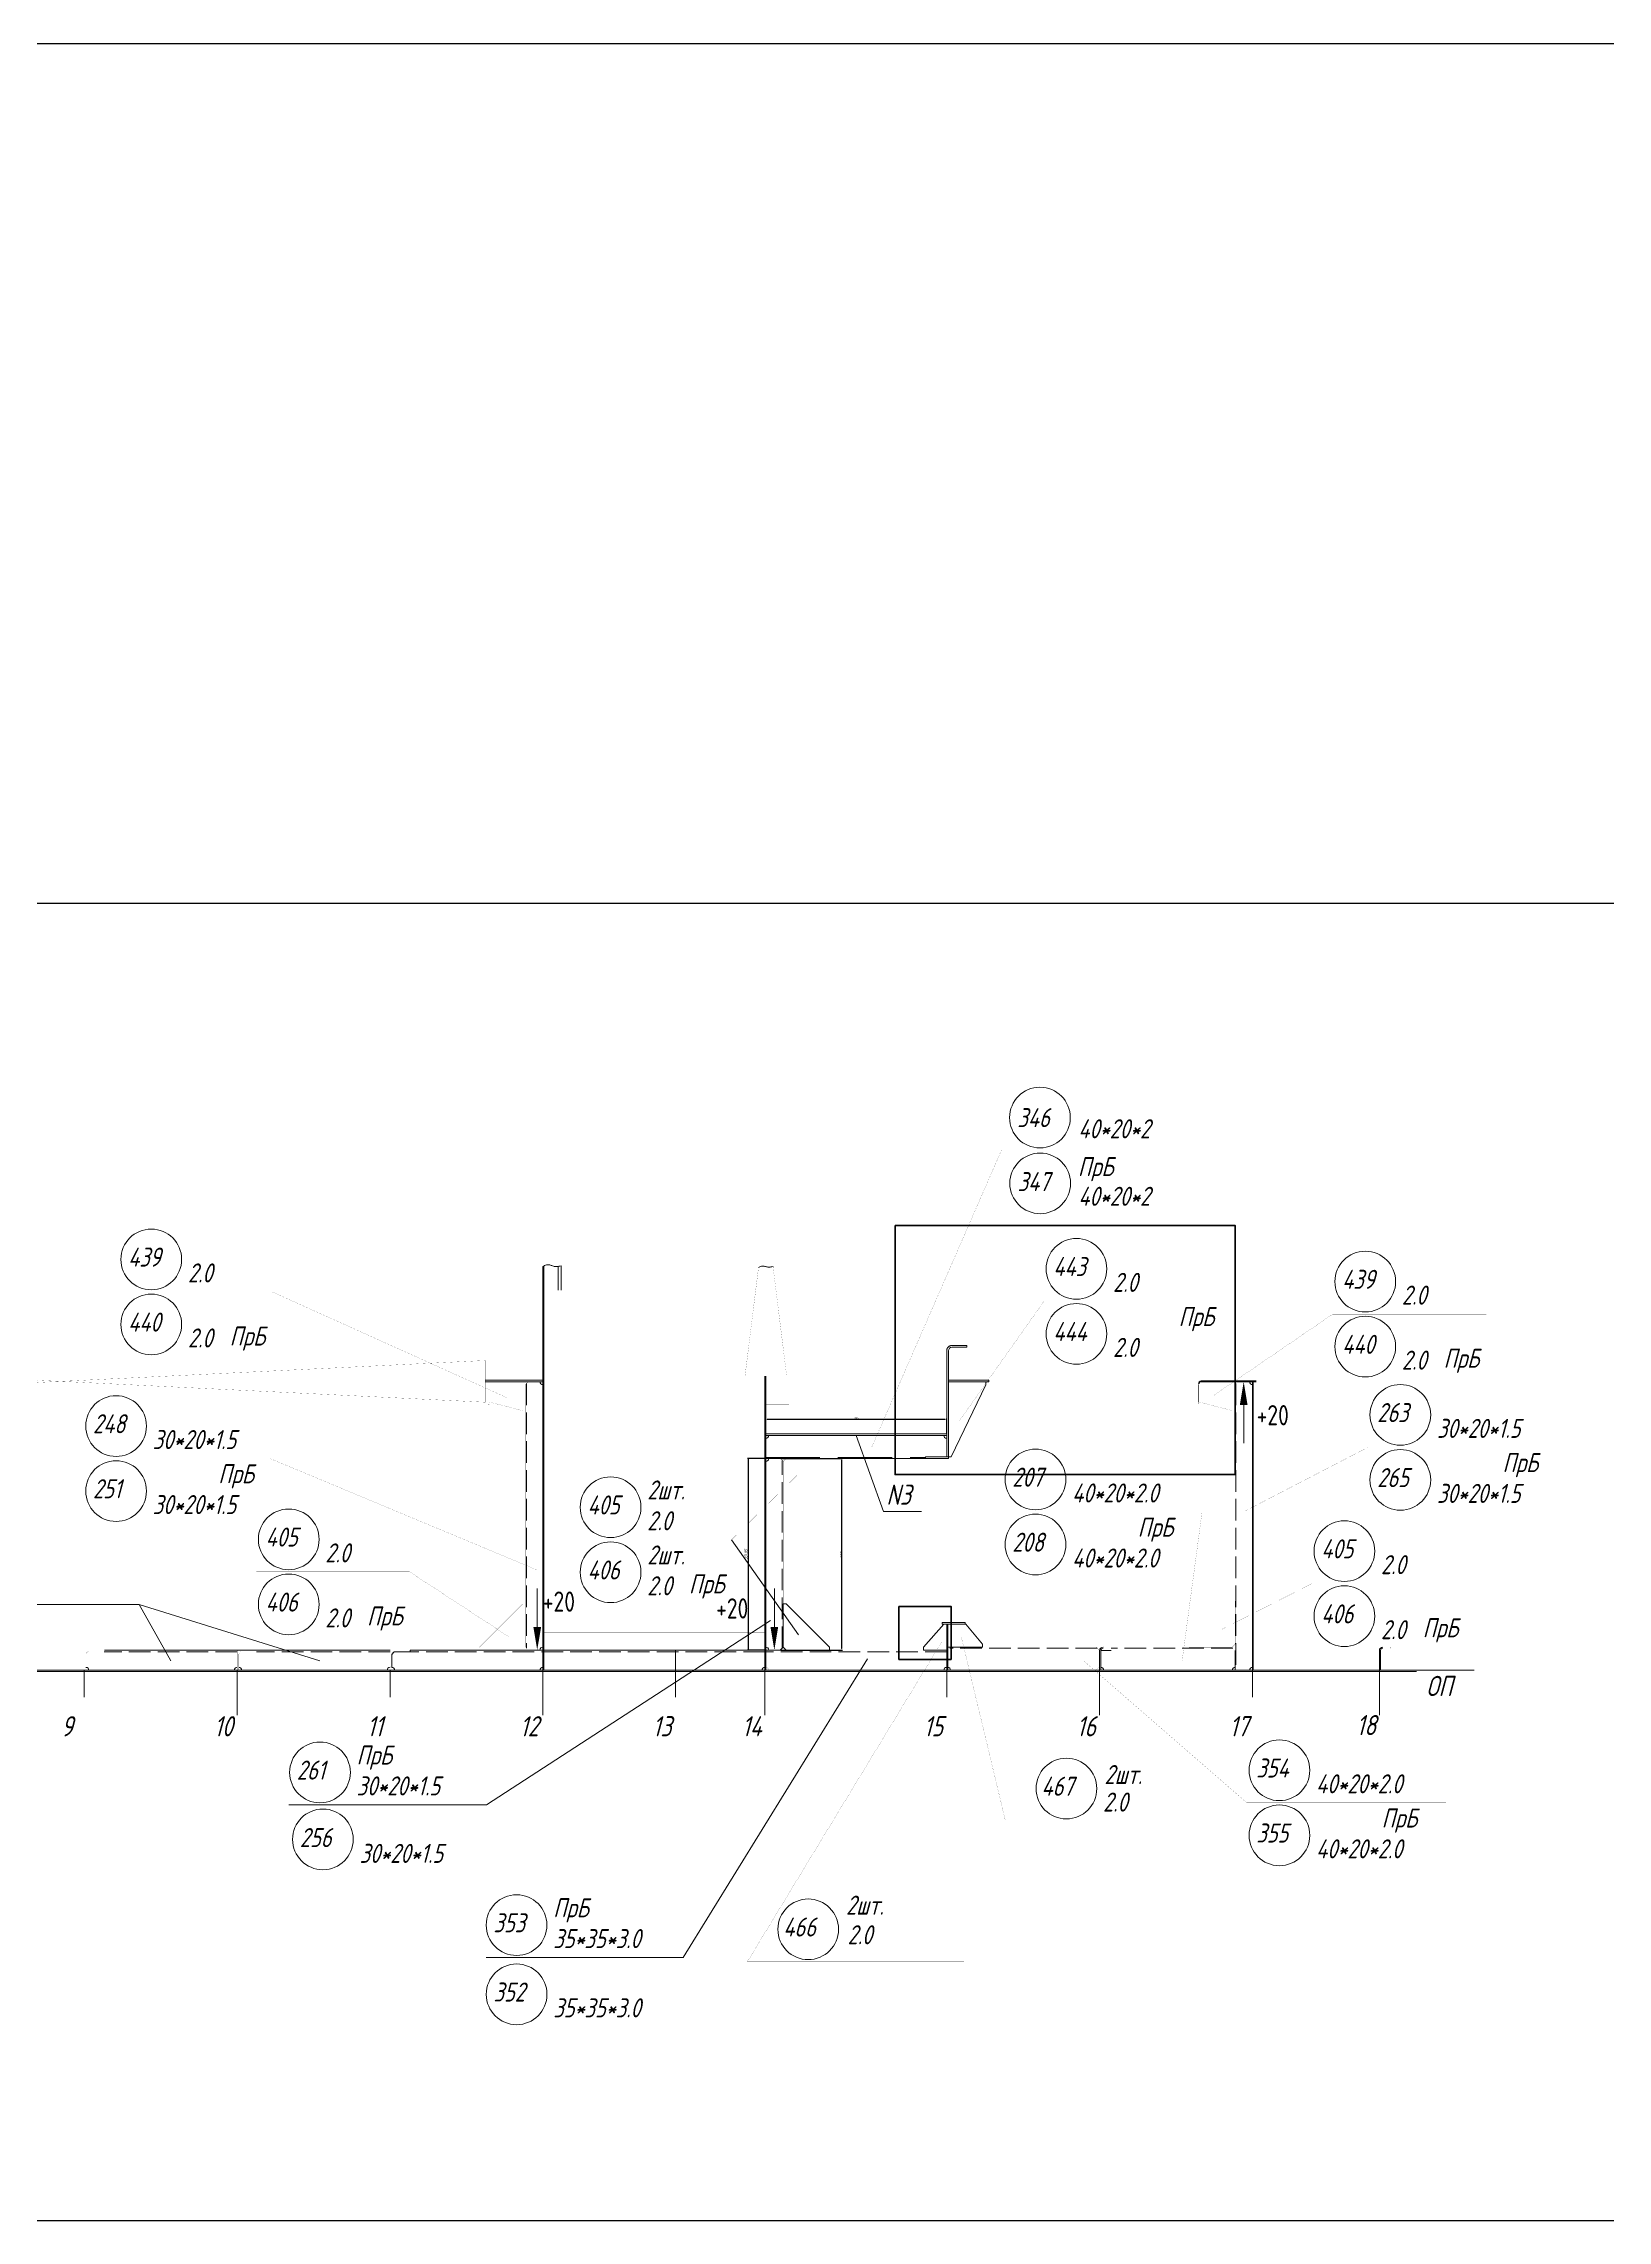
# Model space of a CAD drawing. Header units: millimetres. Extents: x 77380 to 135900, y -26587 to 17301.
# Drawn here: x 84773 to 87484, y -20533 to -16759 of the extents above; entities that cross this region are included whole.
import ezdxf

# ---------------------------------------------------------------- set-up
doc = ezdxf.new("R2010")
doc.units = ezdxf.units.MM
for name, pattern in [('K5LT32768', [0]), ('K5LT32769', [50, 37.5, -12.5]), ('K5LT32770', [0]), ('K5LT32772', [0]), ('K5LT32773', [50, 37.5, -12.5]), ('K5LT32776', [0]), ('K5LT32777', [0]), ('K5LT32778', [50, 37.5, -12.5]), ('K5LT32780', [0]), ('K5LT32781', [0]), ('K5LT32790', [0]), ('K5LT32795', [125, 93.75, -31.25]), ('K5LT32796', [0]), ('K5LT32831', [0]), ('K5LT_THIN', [0])]:
    doc.linetypes.add(name, pattern=pattern)
doc.layers.add('4001', color=7, linetype='Continuous')
doc.layers.add('РАЗМЕРЫ', color=3, linetype='Continuous', lineweight=25)
doc.styles.add('KDIMTEXTSTYLE', font='GOST_AU.SHX', dxfattribs={"width": 0.96, "oblique": 15, "height": 5})
doc.styles.add('KTEXTSTYLE', font='GOST_AU.SHX', dxfattribs={"width": 0.96, "height": 5})
doc.dimstyles.new('KDIMSTYLE (1.00)', dxfattribs={"dimtxt": 5, "dimasz": 1, "dimexe": 2, "dimexo": 0, "dimgap": 1, "dimtad": 1, "dimtxsty": 'KDIMTEXTSTYLE', "dimsah": 1, "dimcen": 0, "dimdle": 1, "dimadec": 0, "dimazin": 0, "dimtfac": 0.667, "dimtmove": 0, "dimatfit": 3, "dimfxl": 1, "dimtvp": 1, "dimtolj": 1, "dimtzin": 0, "dimarcsym": 0})

# ---------------------------------------------------------------- blocks, each defined once
blk = doc.blocks.new('U11')
at = {"layer": '4001', "color": 7, "linetype": 'K5LT_THIN', "lineweight": 18}
for p, q in [((106121.9, 16263.9), (106191.9, 16263.9)), ((106121.9, 16260.9), (106121.9, 16263.9)), ((106191.9, 16260.9), (106121.9, 16260.9)), ((106191.9, 16263.9), (106191.9, 16260.9))]:
    blk.add_line(p, q, dxfattribs=at)
blk = doc.blocks.new('U54')
blk.add_hatch(color=7).paths.add_polyline_path([(105402.4, 15836), (105415.8, 15836), (105409.1, 15796)])
at = {"color": 7, "linetype": 'K5LT32831', "lineweight": 9}
blk.add_line((105409.1, 15836), (105409.1, 15902.5), dxfattribs=at)
blk = doc.blocks.new('U55')
blk.add_hatch(color=7).paths.add_polyline_path([(105826.7, 15836), (105813.4, 15836), (105820.1, 15796)])
at = {"color": 7, "linetype": 'K5LT32831', "lineweight": 9}
blk.add_line((105820.1, 15836), (105820.1, 15902.5), dxfattribs=at)
blk = doc.blocks.new('U56')
blk.add_hatch(color=7).paths.add_polyline_path([(106627, 16221), (106640.4, 16221), (106633.7, 16261)])
at = {"color": 7, "linetype": 'K5LT32831', "lineweight": 9}
blk.add_line((106633.7, 16221), (106633.7, 16154.5), dxfattribs=at)
blk = doc.blocks.new('U206')
at = {"layer": '4001', "color": 7, "linetype": 'K5LT_THIN', "lineweight": 18}
for p, q in [((106081.9, 16127.9), (106081.9, 16130.9)), ((106121.9, 16130.9), (106081.9, 16130.9)), ((106081.9, 16127.9), (106121.9, 16127.9)), ((106121.9, 16130.9), (106121.9, 16127.9))]:
    blk.add_line(p, q, dxfattribs=at)
blk = doc.blocks.new('U208')
at = {"layer": '4001', "color": 7, "linetype": 'K5LT_THIN', "lineweight": 18}
for p, q in [((106120.9, 15801.1), (106120.9, 15841.1)), ((106120.9, 15841.1), (106151.9, 15841.1)), ((106180.9, 15806.1), (106151.9, 15841.1)), ((106120.9, 15801.1), (106180.9, 15801.1)), ((106180.9, 15801.1), (106180.9, 15806.1))]:
    blk.add_line(p, q, dxfattribs=at)
blk = doc.blocks.new('*D605')
at = {"layer": 'Defpoints', "color": 0}
for p in [(86050.9, -19212.1), (86156.9, -19212.1), (86050.5, -19543.9)]:
    blk.add_point(p, dxfattribs=at)
at = {"layer": 'РАЗМЕРЫ', "color": 0, "lineweight": -2}
for p, q in [((86051.5, -19212.1), (86158.1, -19212.1)), ((86156.9, -19541.4), (86156.9, -19214.6)), ((86051.1, -19543.9), (86158.1, -19543.9))]:
    blk.add_line(p, q, dxfattribs=at)
at = {"layer": 'РАЗМЕРЫ', "color": 0}
for points in [[(86157.3, -19214.6), (86156.4, -19214.6), (86156.9, -19212.1)], [(86156.4, -19541.4), (86157.3, -19541.4), (86156.9, -19543.9)]]:
    blk.add_solid(points, dxfattribs=at)
at = {"layer": 'РАЗМЕРЫ', "color": 0, "lineweight": 100, "insert": (86155, -19378), "char_height": 2.5, "attachment_point": 5, "rotation": 90}
blk.add_mtext('331.85', dxfattribs=at)
blk = doc.blocks.new('*D606')
at = {"layer": 'Defpoints', "color": 0}
for p in [(86025.4, -19168.9), (86338.9, -19143.7), (86338.9, -19168.9)]:
    blk.add_point(p, dxfattribs=at)
at = {"layer": 'РАЗМЕРЫ', "color": 0, "lineweight": -2}
for p, q in [((86025.4, -19168.3), (86025.4, -19142.4)), ((86027.9, -19143.7), (86336.4, -19143.7)), ((86338.9, -19168.3), (86338.9, -19142.4))]:
    blk.add_line(p, q, dxfattribs=at)
at = {"layer": 'РАЗМЕРЫ', "color": 0}
for points in [[(86027.9, -19143.3), (86027.9, -19144.1), (86025.4, -19143.7)], [(86336.4, -19144.1), (86336.4, -19143.3), (86338.9, -19143.7)]]:
    blk.add_solid(points, dxfattribs=at)
at = {"layer": 'РАЗМЕРЫ', "color": 0, "lineweight": 100, "insert": (86182.1, -19141.8), "char_height": 2.5, "attachment_point": 5}
blk.add_mtext('313.5', dxfattribs=at)
blk = doc.blocks.new('*D669')
at = {"layer": 'Defpoints', "color": 0}
for p in [(85995.4, -19212.1), (86025.4, -19212.1), (86025.4, -19543.9)]:
    blk.add_point(p, dxfattribs=at)
at = {"layer": 'РАЗМЕРЫ', "color": 0, "lineweight": -2}
for p, q in [((86025.4, -19212.1), (85993.4, -19212.1)), ((85995.4, -19542.9), (85995.4, -19213.1)), ((86025.4, -19543.9), (85993.4, -19543.9))]:
    blk.add_line(p, q, dxfattribs=at)
at = {"layer": 'РАЗМЕРЫ', "color": 0}
for points in [[(85995.6, -19213.1), (85995.2, -19213.1), (85995.4, -19212.1)], [(85995.2, -19542.9), (85995.6, -19542.9), (85995.4, -19543.9)]]:
    blk.add_solid(points, dxfattribs=at)
at = {"layer": 'РАЗМЕРЫ', "color": 0, "insert": (85991.4, -19378), "char_height": 5, "attachment_point": 5, "rotation": 90, "style": 'KDIMTEXTSTYLE'}
blk.add_mtext('\\A1;331,85', dxfattribs=at)

msp = doc.modelspace()

# ---------------------------------------------------------------- linework, layer by layer
at = {"color": 6}
for p, q in [((81559.429, -16759.005), (90766.474, -16759.005)), ((90766.474, -18250.063), (81559.429, -18250.063)), ((81559.429, -20532.786), (90766.474, -20532.786))]:
    msp.add_line(p, q, dxfattribs=at)
at = {"color": 3, "linetype": 'K5LT32768', "lineweight": 18, "true_color": 0x00ff00}
for p, q in [((85638.897, -19578.917), (85638.897, -18878.971)), ((85640.396, -19578.917), (85640.396, -18878.184)), ((85665.396, -18920.25), (85665.396, -18878.883)), ((85670.398, -18920.25), (85670.398, -18877.742)), ((85638.897, -19075.917), (85538.897, -19075.917)), ((85638.897, -19078.917), (85538.897, -19078.917)), ((85638.897, -19078.917), (85613.397, -19078.917)), ((85638.897, -19578.917), (85638.897, -19078.917)), ((85638.897, -19192.917), (85638.897, -19078.917)), ((86023.898, -19578.917), (86023.898, -19069.391)), ((86025.396, -19578.917), (86025.396, -19069.391)), ((86875.396, -19077.417), (86779.843, -19077.417)), ((86875.396, -19078.917), (86779.843, -19078.917)), ((86868.896, -19078.917), (86843.399, -19078.917)), ((86868.896, -19578.917), (86868.896, -19078.917)), ((86868.896, -19578.917), (86868.896, -19078.917)), ((86870.398, -19578.917), (86870.398, -19078.917)), ((86338.897, -19168.916), (86025.396, -19168.916)), ((86338.897, -19171.916), (86025.396, -19171.916)), ((86025.396, -19171.917), (86025.396, -19197.417)), ((86338.897, -19171.917), (86025.396, -19171.917)), ((86025.396, -19201.917), (86025.396, -19543.917)), ((86338.897, -19197.417), (86338.897, -19171.917)), ((86050.897, -19212.065), (86025.396, -19212.065)), ((85613.397, -19543.917), (85638.897, -19543.917)), ((85868.896, -19578.917), (85868.896, -19544.917)), ((86025.396, -19543.917), (86050.897, -19543.917)), ((86313.397, -19544.012), (86338.897, -19544.012)), ((86603.897, -19578.917), (86603.897, -19544.844)), ((86605.899, -19578.917), (86605.899, -19544.844)), ((86605.899, -19544.917), (86605.899, -19578.917)), ((86623.898, -19544.917), (86605.899, -19544.917)), ((86838.897, -19578.917), (86838.897, -19544.917)), ((87088.897, -19578.917), (87088.897, -19544.844)), ((87090.896, -19578.917), (87090.896, -19544.844)), ((87153.051, -19578.917), (83263.897, -19578.917)), ((87153.051, -19580.917), (83263.897, -19580.917)), ((86605.899, -19578.917), (86838.897, -19578.917)), ((86843.399, -19578.917), (86868.896, -19578.917))]:
    msp.add_line(p, q, dxfattribs=at)
at = {"color": 1, "linetype": 'K5LT32773', "lineweight": 18, "true_color": 0xff0000}
for p, q in [((86347.897, -19016.065), (86373.897, -19016.065)), ((86373.897, -19016.065), (86373.897, -19019.065)), ((86053.952, -19540.418), (86053.952, -19215.118)), ((86338.897, -19546.917), (86025.396, -19546.917))]:
    msp.add_line(p, q, dxfattribs=at)
at = {"color": 7, "linetype": 'K5LT_THIN', "lineweight": 18}
for p, q in [((86373.897, -19019.065), (86347.897, -19019.065)), ((86338.897, -19209.065), (86338.897, -19025.065)), ((86341.897, -19025.065), (86341.897, -19209.065)), ((86406.897, -19084.065), (86346.897, -19209.065)), ((86406.897, -19079.065), (86406.897, -19084.065)), ((86229.345, -19303.685), (86182.147, -19171.917)), ((86301.897, -19212.065), (86025.396, -19212.065)), ((86346.897, -19209.065), (86341.897, -19209.065)), ((84939.094, -19464.769), (84993.709, -19562.667)), ((84939.094, -19464.769), (85252.535, -19562.667)), ((86333.897, -19498.917), (86298.897, -19538.919)), ((86370.897, -19495.917), (86330.897, -19495.917)), ((86330.897, -19495.917), (86330.897, -19498.917)), ((86330.897, -19498.917), (86370.897, -19498.917)), ((86338.897, -19498.917), (86333.897, -19498.917)), ((86338.897, -19498.917), (86338.897, -19578.919)), ((86338.897, -19498.917), (86338.897, -19578.919)), ((86338.897, -19503.919), (86338.897, -19543.919)), ((86340.897, -19578.917), (86340.897, -19498.917)), ((86370.897, -19495.917), (86370.897, -19498.917)), ((84878.899, -19543.917), (85373.898, -19543.917)), ((86298.897, -19543.919), (86298.897, -19538.919)), ((86298.897, -19543.919), (86338.897, -19543.919))]:
    msp.add_line(p, q, dxfattribs=at)
at = {"color": 3, "linetype": 'K5LT32769', "lineweight": 18, "true_color": 0x00ff00}
for p, q in [((85610.342, -19081.972), (85610.342, -19540.863)), ((86840.344, -19081.972), (86840.344, -19575.863)), ((86599.823, -19540.843), (86344.469, -19540.843)), ((86834.823, -19540.844), (86623.898, -19540.844))]:
    msp.add_line(p, q, dxfattribs=at)
at = {"color": 1, "linetype": 'K5LT32795', "lineweight": 18, "true_color": 0xff0000}
msp.add_line((86025.396, -19210.065), (86301.897, -19210.065), dxfattribs=at)
at = {"color": 7, "linetype": 'K5LT32780', "lineweight": 18}
for p, q in [((86295.064, -19303.685), (86229.345, -19303.685)), ((84250.337, -19464.769), (84939.094, -19464.769))]:
    msp.add_line(p, q, dxfattribs=at)
at = {"color": 1, "linetype": 'K5LT32772', "lineweight": 18, "true_color": 0xff0000}
for p, q in [((85965.977, -19352.774), (86082.062, -19517.389)), ((85541.367, -19812.394), (86033.673, -19492.543)), ((85882.172, -20077.104), (86201.41, -19558.959)), ((85198.322, -19812.394), (85541.367, -19812.394)), ((85540.737, -20077.104), (85882.172, -20077.104))]:
    msp.add_line(p, q, dxfattribs=at)
at = {"color": 2, "linetype": 'K5LT32770', "lineweight": 18, "true_color": 0xffff00}
for p, q in [((86060.455, -19463.918), (86055.453, -19463.918)), ((86055.453, -19463.918), (86055.453, -19538.918)), ((86135.455, -19538.918), (86060.455, -19463.918)), ((86055.453, -19538.918), (86050.451, -19543.917)), ((86055.453, -19538.918), (86060.455, -19543.917)), ((86060.455, -19543.917), (86135.455, -19543.917)), ((86135.455, -19543.917), (86135.455, -19538.918))]:
    msp.add_line(p, q, dxfattribs=at)
at = {"color": 8, "linetype": 'K5LT32778', "lineweight": 18, "true_color": 0x808080}
for p, q in [((85108.898, -19546.917), (84878.519, -19546.917)), ((85373.898, -19546.917), (85142.405, -19546.917)), ((86023.898, -19546.917), (85408.898, -19546.917))]:
    msp.add_line(p, q, dxfattribs=at)
at = {"color": 8, "linetype": 'K5LT32790', "lineweight": 18, "true_color": 0x808080}
for p, q in [((85376.898, -19551.417), (85381.398, -19546.917)), ((85381.398, -19546.917), (85408.898, -19546.917)), ((85408.898, -19546.917), (85408.898, -19543.917)), ((85408.898, -19543.917), (86023.898, -19543.917)), ((86023.898, -19543.917), (86023.898, -19573.917)), ((85376.899, -19573.917), (85376.898, -19551.417)), ((86018.896, -19578.917), (85381.9, -19578.917))]:
    msp.add_line(p, q, dxfattribs=at)
at = {"color": 1, "linetype": 'K5LT32781', "lineweight": 0, "true_color": 0xff0000}
for p, q in [((82538.897, -19578.917), (87253.117, -19578.917)), ((84843.897, -19578.917), (84843.897, -19625.792)), ((85108.897, -19578.917), (85108.897, -19657.042)), ((85373.897, -19578.917), (85373.897, -19625.792)), ((85638.897, -19578.917), (85638.897, -19657.042)), ((85868.897, -19578.917), (85868.897, -19625.792)), ((86023.898, -19578.917), (86023.898, -19657.042)), ((86338.897, -19578.917), (86338.897, -19625.792)), ((86603.897, -19578.917), (86603.897, -19657.042)), ((86868.897, -19578.917), (86868.897, -19625.792)), ((87088.897, -19578.917), (87088.897, -19657.042))]:
    msp.add_line(p, q, dxfattribs=at)
at = {"color": 1, "linetype": 'K5LT32772', "true_color": 0xff0000, "const_width": 0.18}
for points in [[(86811.521, -18677.271), (86433.912, -18677.271), (86208.776, -19192.58)], [(84903.744, -18923.106), (85169.751, -18923.106), (85576.846, -19106.611)], [(86825.923, -18939.482), (86507.437, -18939.482), (86360.897, -19146.565)], [(87274.126, -18961.606), (87008.119, -18961.606), (86801.28, -19102.878)], [(85543.896, -19078.917), (85543.896, -19118.917), (85545.898, -19118.917), (85545.898, -19078.917)], [(86775.341, -19081.917), (86775.341, -19117.362), (86776.843, -19117.362), (86776.843, -19081.917)], [(87392.123, -19192.63), (87068.896, -19192.63), (86856.16, -19302.941)], [(84842.753, -19211.987), (85165.981, -19211.987), (85629.101, -19405.232)], [(85699.971, -19352.774), (85965.977, -19352.774), (86079.273, -19241.296)], [(86055.453, -19538.918), (86055.453, -19216.619), (86050.897, -19212.065)], [(86436.444, -19304.605), (86781.545, -19304.605), (86747.076, -19561.629)], [(85141.962, -19408.409), (85407.968, -19408.409), (85579.841, -19520.839)], [(87237.858, -19428.847), (86971.852, -19428.847), (86815.711, -19508.047)], [(86369.021, -20084.431), (85993.209, -20084.431), (86330.897, -19528.706)], [(86816.612, -19840.419), (86440.8, -19840.419), (86364.314, -19521.32)], [(86609.896, -19538.844), (86623.825, -19538.844), (86623.825, -19540.844), (86609.896, -19540.844)], [(87094.897, -19538.844), (87108.825, -19538.844), (87108.825, -19540.844), (87094.897, -19540.844)], [(87204.388, -19808.793), (86859.286, -19808.793), (86574.926, -19561.393)]]:
    msp.add_lwpolyline(points, dxfattribs=at)
at = {"color": 6, "lineweight": 100}
for points in [[(86249.483, -18807.885), (86838.842, -18807.885), (86838.842, -19239.916), (86249.483, -19239.916)], [(86256.109, -19468.184), (86346.518, -19468.184), (86346.518, -19560.283), (86256.109, -19560.283)]]:
    msp.add_lwpolyline(points, close=True, dxfattribs=at)
at = {"color": 7, "linetype": 'K5LT32780', "const_width": 0.18}
msp.add_lwpolyline([(86012.732, -18880.673), (85989.246, -19069.391), (86061.547, -19069.391), (86037.848, -18878.971)], dxfattribs=at)
at = {"color": 6, "linetype": 'K5LT32776', "true_color": 0xff00ff, "const_width": 0.18}
for points in [[(85640.396, -18917.982), (85665.396, -18917.982), (85665.396, -18914.573), (85640.396, -18914.573)], [(86025.396, -19120.787), (86065.396, -19120.787), (86065.396, -19117.716), (86025.396, -19117.716)]]:
    msp.add_lwpolyline(points, dxfattribs=at)
at = {"color": 7, "linetype": 'K5LT32780', "const_width": 0.18}
msp.add_lwpolyline([(85538.897, -19114.318), (85538.897, -19042.017), (84066.384, -19114.318), (84066.384, -19042.017)], close=True, dxfattribs=at)
at = {"color": 2, "linetype": 'K5LT32770', "true_color": 0xffff00, "const_width": 0.18}
for points in [[(85603.897, -19078.917), (85550.897, -19078.917), (85545.898, -19083.917), (85545.898, -19113.917), (85603.897, -19128.917), (85608.898, -19128.917), (85608.898, -19083.917), (85603.897, -19078.917)], [(86833.898, -19078.917), (86780.899, -19078.917), (86775.897, -19083.917), (86775.897, -19113.917), (86833.898, -19128.917), (86838.897, -19128.917), (86838.897, -19083.917), (86833.898, -19078.917)], [(86060.397, -19212.065), (86135.397, -19212.065), (86135.397, -19217.065), (86060.397, -19292.065), (86055.398, -19292.065), (86055.398, -19217.065), (86060.397, -19212.065)], [(85603.897, -19543.99), (85528.897, -19543.99), (85528.897, -19538.99), (85603.897, -19463.99), (85608.898, -19463.99), (85608.898, -19538.99), (85603.897, -19543.99)], [(86833.898, -19538.917), (86758.898, -19538.917), (86758.898, -19533.917), (86833.898, -19458.917), (86838.897, -19458.917), (86838.897, -19533.917), (86833.898, -19538.917)]]:
    msp.add_lwpolyline(points, dxfattribs=at)
at = {"color": 3, "linetype": 'K5LT32768', "true_color": 0x00ff00, "const_width": 0.18}
for points in [[(85613.397, -19078.917), (85608.844, -19083.472), (85608.844, -19539.362), (85613.397, -19543.917)], [(86843.399, -19078.917), (86838.842, -19083.472), (86838.842, -19574.362), (86843.399, -19578.917)], [(86023.898, -19514.107), (85639.898, -19514.107), (85639.898, -19515.692), (86023.898, -19515.692)], [(86838.897, -19544.917), (86832.824, -19538.844), (86623.898, -19538.844), (86623.898, -19544.917)]]:
    msp.add_lwpolyline(points, dxfattribs=at)
at = {"color": 8, "linetype": 'K5LT32790', "true_color": 0x808080, "const_width": 0.18}
for points in [[(84846.899, -19577.417), (84846.899, -19551.417, -0.41421356), (84851.399, -19546.917), (84877.399, -19546.917, 0.41421356), (84878.899, -19545.417), (84878.899, -19543.917), (84843.899, -19543.917), (84843.899, -19578.917), (84845.399, -19578.917, 0.41421356)], [(85111.898, -19577.417), (85111.898, -19551.417, -0.41421356), (85116.398, -19546.917), (85142.398, -19546.917, 0.41421356), (85143.898, -19545.417), (85143.898, -19543.917), (85108.898, -19543.917), (85108.898, -19578.917), (85110.398, -19578.917, 0.41421356)], [(85376.898, -19577.417), (85376.898, -19551.417, -0.41421356), (85381.398, -19546.917), (85407.398, -19546.917, 0.41421356), (85408.898, -19545.417), (85408.898, -19543.917), (85373.898, -19543.917), (85373.898, -19578.917), (85375.398, -19578.917, 0.41421356)]]:
    msp.add_lwpolyline(points, format="xyb", close=True, dxfattribs=at)
at = {"color": 1, "linetype": 'K5LT32796', "true_color": 0xff0000, "const_width": 0.18}
msp.add_lwpolyline([(86030.398, -19578.917), (86333.895, -19578.917, -0.41412632), (86338.897, -19573.917), (86338.897, -19543.917), (86025.396, -19543.917), (86025.397, -19573.917, -0.41412614)], format="xyb", close=True, dxfattribs=at)
at = {"color": 3, "linetype": 'K5LT32777', "true_color": 0x00ff00, "const_width": 0.18}
msp.add_lwpolyline([(86340.897, -19573.942, -0.38499441), (86345.397, -19578.917), (86598.895, -19578.917, -0.41412507), (86603.897, -19573.917), (86603.897, -19544.917), (86597.824, -19538.844), (86346.469, -19538.844), (86340.897, -19544.415)], format="xyb", dxfattribs=at)
at = {"color": 1, "linetype": 'K5LT32772', "lineweight": 18, "true_color": 0xff0000}
for centre in [(86500.569, -18620.912), (86500.947, -18734.911), (84960.105, -18866.746), (86563.797, -18883.121), (87064.479, -18905.246), (84960.105, -18979.466), (86563.797, -18995.842), (87064.479, -19017.966), (87125.257, -19136.27), (84899.114, -19155.627), (86492.804, -19248.246), (87125.257, -19248.99), (84899.114, -19268.346), (85756.331, -19296.414), (85198.322, -19352.048), (86492.804, -19360.965), (87028.212, -19372.487), (85756.331, -19409.135), (85198.322, -19464.769), (87028.212, -19485.207), (85252.535, -19756.034), (86546.411, -19784.058), (86915.647, -19752.433), (85257.636, -19872.139), (86915.647, -19865.153), (85593.34, -20020.744), (86098.82, -20028.07), (85593.418, -20140.791)]:
    msp.add_circle(centre, 52.603, dxfattribs=at)
at = {"color": 1, "linetype": 'K5LT32773', "lineweight": 18, "true_color": 0xff0000}
msp.add_arc((86347.897, -19025.065), 9, 90, 180, dxfattribs=at)
at = {"color": 7, "linetype": 'K5LT_THIN', "lineweight": 18}
msp.add_arc((86347.897, -19025.065), 6, 90, 180, dxfattribs=at)
at = {"color": 3, "linetype": 'K5LT32768', "lineweight": 18, "true_color": 0x00ff00}
for centre, radius, start, end in [((85638.897, -19078.918), 4.999, 179.988022, 269.997772), ((85638.983, -19079.001), 4.917, 179.020004, 269.009277), ((86779.843, -19081.918), 4.501, 89.997581, 179.985413), ((86779.843, -19081.917), 3, 90.000687, 180.002045), ((86868.896, -19078.918), 4.999, 179.988022, 269.997772), ((86025.396, -19171.916), 5.002, 269.996643, 359.982056), ((86338.897, -19171.918), 4.999, 179.988113, 269.99823), ((86025.396, -19212.063), 5.002, 269.997101, 359.982117), ((85638.897, -19543.916), 4.999, 90.002235, 180.011978), ((86025.396, -19543.919), 5.002, 0.017875, 90.002884), ((86609.896, -19544.844), 6, 90.000687, 180.002045), ((86609.896, -19544.842), 3.998, 90.00457, 180.026855), ((87094.897, -19544.844), 6, 90.000687, 180.002045), ((87094.897, -19544.845), 4.001, 89.998161, 179.989548), ((86338.897, -19578.919), 5.002, 89.999916, 179.982605), ((86605.899, -19578.916), 4.999, 359.988037, 89.997765), ((86838.897, -19578.916), 4.999, 90.002235, 180.011978), ((86868.896, -19578.916), 4.999, 90.002235, 180.011978)]:
    msp.add_arc(centre, radius, start, end, dxfattribs=at)
at = {"color": 8, "linetype": 'K5LT32790', "lineweight": 18, "true_color": 0x808080}
for centre, start, end in [((84846.899, -19578.919), 0.017875, 90.000524), ((85108.897, -19578.917), 89.999588, 179.98252), ((85111.899, -19578.919), 0.017875, 90.000524), ((85373.897, -19578.917), 89.999588, 179.98252), ((85376.899, -19578.919), 0.017875, 90.000524), ((85638.897, -19578.917), 89.999588, 179.98252), ((86023.898, -19578.919), 89.999588, 179.98252)]:
    msp.add_arc(centre, 5.002, start, end, dxfattribs=at)
at = {"color": 3, "linetype": 'K5LT32777', "lineweight": 18, "true_color": 0x00ff00}
msp.add_arc((86340.395, -19578.919), 5.002, 0.017394, 84.241323, dxfattribs=at)
at = {"color": 7, "linetype": 'K5LT32780', "lineweight": 18}
for points, knots in [([(85638.897, -18878.971), (85640.845, -18877.966), (85643.247, -18876.622), (85646.221, -18875.994), (85647.365, -18875.896), (85648.452, -18875.93), (85649.687, -18876.098), (85651.278, -18876.473), (85653.343, -18877.148), (85655.734, -18878.028), (85658.16, -18878.801), (85660.282, -18879.173), (85662.162, -18879.236), (85664.118, -18879.103), (85666.905, -18878.642), (85669.039, -18878.092), (85670.398, -18877.742)], [0, 0, 0, 0, 3.26194814, 3.93176283, 4.44829352, 4.94289358, 5.52418305, 6.2746013, 7.33812353, 8.70987304, 10.01534139, 11.06688146, 11.86057686, 12.76942618, 13.94050263, 16, 16, 16, 16]), ([(86012.732, -18880.673), (86014.301, -18879.917), (86016.267, -18878.899), (86018.741, -18878.468), (86019.882, -18878.417), (86021.173, -18878.491), (86022.904, -18878.756), (86025.049, -18879.25), (86027.441, -18879.806), (86029.692, -18880.098), (86031.805, -18880.057), (86034.48, -18879.736), (86036.508, -18879.274), (86037.848, -18878.971)], [0, 0, 0, 0, 2.67235502, 3.26043077, 3.78936568, 4.39715438, 5.21332425, 6.43591848, 7.72750781, 8.92850202, 9.85905357, 10.91860671, 13, 13, 13, 13])]:
    msp.add_open_spline(points, degree=3, knots=knots, dxfattribs=at)

# ---------------------------------------------------------------- block references
for name in ['U11', 'U56', 'U206', 'U54', 'U55', 'U208']:
    msp.add_blockref(name, (-19779.985, -35339.967))

# ---------------------------------------------------------------- texts
at = {"color": 7, "char_height": 2.5, "attachment_point": 1, "style": 'KTEXTSTYLE'}
for s, insert in [('\\H3.5;\\W0.965;\\Q15;\\Q15;\\H33.00;{\\c255;346}', (86461.433, -18604.436)), ('\\H3.5;\\W0.965;\\Q15;\\Q15;\\H33.00;{\\c255;40*20*2}', (86566.974, -18623.833)), ('\\H3.5;\\W0.965;\\Q15;\\Q15;\\H33.00;{\\c255;347}', (86461.812, -18715.436)), ('\\H3.5;\\W0.965;\\Q15;\\Q15;\\H33.00;{\\c16711935;ПрБ}', (86566.353, -18689.39)), ('\\H3.5;\\W0.965;\\Q15;\\Q15;\\H33.00;{\\c255;40*20*2}', (86566.974, -18740.833)), ('\\H3.5;\\W0.965;\\Q15;\\Q15;\\H33.00;{\\c255;439}', (84919.969, -18846.27)), ('\\H3.5;\\W0.965;\\Q15;\\Q15;\\H33.00;{\\c255;443}', (86523.661, -18862.646)), ('\\H3.5;\\W0.965;\\Q15;\\Q15;\\H33.00;{\\c255;2.0}', (85023.509, -18873.668)), ('\\H3.5;\\W0.965;\\Q15;\\Q15;\\H33.00;{\\c255;2.0 }', (86627.202, -18890.043)), ('\\H3.5;\\W0.965;\\Q15;\\Q15;\\H33.00;{\\c255;439}', (87024.343, -18884.77)), ('\\H3.5;\\W0.965;\\Q15;\\Q15;\\H33.00;{\\c255;2.0}', (87127.884, -18912.168)), ('\\H3.5;\\W0.965;\\Q15;\\Q15;\\H33.00;{\\c255;440}', (84919.969, -18958.991)), ('\\H3.5;\\W0.965;\\Q15;\\Q15;\\H33.00;{\\c255;444}', (86523.661, -18975.366)), ('\\H3.5;\\W0.965;\\Q15;\\Q15;\\H33.00;{\\c16711935;ПрБ}', (86741.017, -18949.32)), ('\\H3.5;\\W0.965;\\Q15;\\Q15;\\H33.00;{\\c255;2.0}', (85023.509, -18986.388)), ('\\H3.5;\\W0.965;\\Q15;\\Q15;\\H33.00;{\\c16711935;ПрБ}', (85095.931, -18983.087)), ('\\H3.5;\\W0.965;\\Q15;\\Q15;\\H33.00;{\\c255;2.0 }', (86627.202, -19002.764)), ('\\H3.5;\\W0.965;\\Q15;\\Q15;\\H33.00;{\\c255;440}', (87024.343, -18997.491)), ('\\H3.5;\\W0.965;\\Q15;\\Q15;\\H33.00;{\\c255;2.0}', (87127.884, -19024.888)), ('\\H3.5;\\W0.965;\\Q15;\\Q15;\\H33.00;{\\c16711935;ПрБ}', (87200.305, -19021.588)), ('\\H3.5;\\W0.965;\\Q15;\\Q0;\\H35.00;+20', (86876.192, -19119.307)), ('\\H3.5;\\W0.965;\\Q15;\\Q15;\\H33.00;{\\c255;263}', (87085.121, -19115.795)), ('\\H3.5;\\W0.965;\\Q15;\\Q15;\\H33.00;{\\c255;248}', (84858.978, -19135.151)), ('\\H3.5;\\W0.965;\\Q15;\\Q15;\\H33.00;{\\c255;30*20*1.5}', (84962.519, -19162.548)), ('\\H3.5;\\W0.965;\\Q15;\\Q15;\\H33.00;{\\c255;30*20*1.5}', (87188.662, -19143.192)), ('\\H3.5;\\W0.965;\\Q15;\\Q15;\\H33.00;{\\c16711935;ПрБ}', (87302.476, -19202.469)), ('\\H3.5;\\W0.965;\\Q15;\\Q15;\\H33.00;{\\c16711935;ПрБ}', (85076.333, -19221.825)), ('\\H3.5;\\W0.965;\\Q15;\\Q15;\\H33.00;{\\c255;207}', (86452.668, -19227.77)), ('\\H3.5;\\W0.965;\\Q15;\\Q15;\\H33.00;{\\c255;265}', (87085.121, -19228.515)), ('\\H3.5;\\W0.965;\\Q15;\\Q15;\\H33.00;{\\c255;251}', (84858.978, -19247.871)), ('\\H3.5;\\W0.965;\\Q15;\\Q15;\\H33.00;{\\c255;30*20*1.5}', (84962.519, -19275.268)), ('\\H3.5;\\W0.965;\\Q15;\\Q15;\\H33.00;{\\c255;405}', (85716.195, -19275.939)), ('\\H3.5;\\W0.965;\\Q15;\\Q15;\\H33.00;2шт.', (85819.736, -19249.893)), ('\\H3.5;\\W0.965;\\Q15;\\Q15;\\H35.00;N3', (86234.354, -19257.117)), ('\\H3.5;\\W0.965;\\Q15;\\Q15;\\H33.00;{\\c255;40*20*2.0}', (86556.209, -19255.167)), ('\\H3.5;\\W0.965;\\Q15;\\Q15;\\H33.00;{\\c255;30*20*1.5}', (87188.662, -19255.911)), ('\\H3.5;\\W0.965;\\Q15;\\Q15;\\H33.00;{\\c255;2.0}', (85819.736, -19303.336)), ('\\H3.5;\\W0.965;\\Q15;\\Q15;\\H33.00;{\\c16711935;ПрБ}', (86670.024, -19314.444)), ('\\H3.5;\\W0.965;\\Q15;\\Q15;\\H33.00;{\\c255;405}', (85158.186, -19331.573)), ('\\H3.5;\\W0.965;\\Q15;\\Q15;\\H33.00;{\\c255;2.0}', (85261.727, -19358.97)), ('\\H3.5;\\W0.965;\\Q15;\\Q15;\\H33.00;{\\c255;208}', (86452.668, -19340.49)), ('\\H3.5;\\W0.965;\\Q15;\\Q15;\\H33.00;{\\c255;405}', (86988.076, -19352.011)), ('\\H3.5;\\W0.965;\\Q15;\\Q15;\\H33.00;{\\c255;406}', (85716.195, -19388.659)), ('\\H3.5;\\W0.965;\\Q15;\\Q15;\\H33.00;2шт.', (85819.736, -19362.613)), ('\\H3.5;\\W0.965;\\Q15;\\Q15;\\H33.00;{\\c255;40*20*2.0}', (86556.209, -19367.887)), ('\\H3.5;\\W0.965;\\Q15;\\Q15;\\H33.00;{\\c255;2.0}', (87091.617, -19379.409)), ('\\H3.5;\\W0.965;\\Q15;\\Q15;\\H33.00;{\\c255;2.0}', (85819.736, -19416.056)), ('\\H3.5;\\W0.965;\\Q15;\\Q15;\\H33.00;{\\c16711935;ПрБ}', (85892.157, -19412.756)), ('\\H3.5;\\W0.965;\\Q15;\\Q15;\\H33.00;{\\c255;406}', (85158.186, -19444.293)), ('\\H3.5;\\W0.965;\\Q15;\\Q15;\\H33.00;{\\c255;2.0}', (85261.727, -19471.691)), ('\\H3.5;\\W0.965;\\Q15;\\Q15;\\H33.00;{\\c16711935;ПрБ}', (85334.148, -19468.39)), ('\\H3.5;\\W0.965;\\Q15;\\Q0;\\H35.00;+20', (85638.872, -19442.418)), ('\\H3.5;\\W0.965;\\Q15;\\Q0;\\H35.00;+20', (85939.239, -19454.321)), ('\\H3.5;\\W0.965;\\Q15;\\Q15;\\H33.00;{\\c255;406}', (86988.076, -19464.732)), ('\\H3.5;\\W0.965;\\Q15;\\Q15;\\H33.00;{\\c255;2.0}', (87091.617, -19492.129)), ('\\H3.5;\\W0.965;\\Q15;\\Q15;\\H33.00;{\\c16711935;ПрБ}', (87164.038, -19488.828)), ('\\H3.5;\\W0.965;\\Q15;\\Q15;\\H35.00;ОП', (87170.115, -19588.732)), ('\\H3.5;\\W0.965;\\Q15;\\Q15;\\H33.00;{\\c255;261}', (85212.399, -19735.559)), ('\\H3.5;\\W0.965;\\Q15;\\Q15;\\H33.00;{\\c16711935;ПрБ}', (85315.94, -19709.513)), ('\\H3.5;\\W0.965;\\Q15;\\Q15;\\H33.00;{\\c255;354}', (86875.511, -19731.958)), ('\\H3.5;\\W0.965;\\Q15;\\Q15;\\H33.00;{\\c255;30*20*1.5}', (85315.94, -19762.956)), ('\\H3.5;\\W0.965;\\Q15;\\Q15;\\H33.00;{\\c255;467}', (86503.078, -19763.583)), ('\\H3.5;\\W0.965;\\Q15;\\Q15;\\H33.00;2шт.', (86612.422, -19743.213)), ('\\H3.5;\\W0.965;\\Q15;\\Q15;\\H33.00;{\\c255;40*20*2.0}', (86979.052, -19759.354)), ('\\H3.5;\\W0.965;\\Q15;\\Q15;\\H33.00;{\\c255;2.0}', (86609.815, -19790.98)), ('\\H3.5;\\W0.965;\\Q15;\\Q15;\\H33.00;{\\c255;355}', (86875.511, -19844.677)), ('\\H3.5;\\W0.965;\\Q15;\\Q15;\\H33.00;{\\c16711935;ПрБ}', (87092.866, -19818.632)), ('\\H3.5;\\W0.965;\\Q15;\\Q15;\\H33.00;{\\c255;256}', (85217.578, -19852.559)), ('\\H3.5;\\W0.965;\\Q15;\\Q15;\\H33.00;{\\c255;30*20*1.5}', (85321.119, -19879.956)), ('\\H3.5;\\W0.965;\\Q15;\\Q15;\\H33.00;{\\c255;40*20*2.0}', (86979.052, -19872.074)), ('\\H3.5;\\W0.965;\\Q15;\\Q15;\\H33.00;{\\c255;353}', (85553.204, -20000.268)), ('\\H3.5;\\W0.965;\\Q15;\\Q15;\\H33.00;{\\c16711935;ПрБ}', (85656.745, -19974.223)), ('\\H3.5;\\W0.965;\\Q15;\\Q15;\\H33.00;2шт.', (86164.422, -19969.677)), ('\\H3.5;\\W0.965;\\Q15;\\Q15;\\H33.00;{\\c255;35*35*3.0}', (85656.745, -20027.665)), ('\\H3.5;\\W0.965;\\Q15;\\Q15;\\H33.00;{\\c255;466}', (86055.487, -20007.595)), ('\\H3.5;\\W0.965;\\Q15;\\Q15;\\H33.00;{\\c255;2.0}', (86167.027, -20021.015)), ('\\H3.5;\\W0.965;\\Q15;\\Q15;\\H33.00;{\\c255;352}', (85553.282, -20120.315)), ('\\H3.5;\\W0.965;\\Q15;\\Q15;\\H33.00;{\\c255;35*35*3.0}', (85656.823, -20147.712))]:
    msp.add_mtext(s, dxfattribs=dict(at, insert=insert))
at = {"color": 7, "char_height": 2.5, "attachment_point": 1, "rotation": 359.999999, "style": 'KTEXTSTYLE'}
for s, insert in [('\\H3.5;\\W0.965;\\Q15;\\Q15;\\H35.00;{\\c255;9}', (84804.002, -19658.553)), ('\\H3.5;\\W0.965;\\Q15;\\Q15;\\H35.00;{\\c255;10}', (85069.002, -19658.553)), ('\\H3.5;\\W0.965;\\Q15;\\Q15;\\H35.00;{\\c255;11}', (85334.002, -19658.553)), ('\\H3.5;\\W0.965;\\Q15;\\Q15;\\H35.00;{\\c255;12}', (85599.002, -19658.553)), ('\\H3.5;\\W0.965;\\Q15;\\Q15;\\H35.00;{\\c255;13}', (85829.002, -19658.553)), ('\\H3.5;\\W0.965;\\Q15;\\Q15;\\H35.00;{\\c255;14}', (85984.002, -19658.554)), ('\\H3.5;\\W0.965;\\Q15;\\Q15;\\H35.00;{\\c255;15}', (86299.002, -19658.553)), ('\\H3.5;\\W0.965;\\Q15;\\Q15;\\H35.00;{\\c255;16}', (86564.002, -19658.553)), ('\\H3.5;\\W0.965;\\Q15;\\Q15;\\H35.00;{\\c255;17}', (86829.002, -19658.553)), ('\\H3.5;\\W0.965;\\Q15;\\Q15;\\H35.00;{\\c255;18}', (87049.002, -19656.554))]:
    msp.add_mtext(s, dxfattribs=dict(at, insert=insert))

# ---------------------------------------------------------------- dimensions: what is measured, and where the dimension line sits
at = {"layer": 'РАЗМЕРЫ', "color": 2, "lineweight": 100}
dim = msp.add_linear_dim(base=(86338.897, -19143.667), p1=(86025.396, -19168.916), p2=(86338.897, -19168.916), dimstyle='KDIMSTYLE (1.00)', override={"dimscale": 1, "dimtxt": 2.5, "dimasz": 2.5, "dimexe": 1.25, "dimexo": 0.625, "dimgap": 0.625, "dimlunit": 6, "dimtxsty": 'Standard', "dimsah": 0, "dimcen": 2.5, "dimdle": 0, "dimtfac": 1, "dimtvp": 0, "dimtolj": 0, "dimtzin": 8}, dxfattribs=at)
dim.commit()
dim.dimension.update_dxf_attribs({"geometry": '*D606', "text_midpoint": (86182.147, -19141.792)})
at = {"layer": 'РАЗМЕРЫ'}
dim = msp.add_linear_dim(base=(85995.396, -19212.065), p1=(86025.396, -19543.917), p2=(86025.398, -19212.065), angle=90, dimstyle='KDIMSTYLE (1.00)', override={"dimlfac": 1, "dimtxsty": 'KDIMTEXTSTYLE', "dimsah": 1, "dimtolj": 1}, dxfattribs=at)
dim.commit()
dim.dimension.update_dxf_attribs({"geometry": '*D669', "text_midpoint": (85991.396, -19377.991)})
at = {"layer": 'РАЗМЕРЫ', "color": 2, "lineweight": 100}
dim = msp.add_linear_dim(base=(86156.862, -19212.065), p1=(86050.451, -19543.917), p2=(86050.897, -19212.065), angle=90, dimstyle='KDIMSTYLE (1.00)', override={"dimscale": 1, "dimtxt": 2.5, "dimasz": 2.5, "dimexe": 1.25, "dimexo": 0.625, "dimgap": 0.625, "dimlunit": 6, "dimtxsty": 'Standard', "dimsah": 0, "dimcen": 2.5, "dimdle": 0, "dimtfac": 1, "dimtvp": 0, "dimtolj": 0, "dimtzin": 8}, dxfattribs=at)
dim.commit()
dim.dimension.update_dxf_attribs({"geometry": '*D605', "text_midpoint": (86154.987, -19377.991)})

doc.saveas('drawing.dxf')
